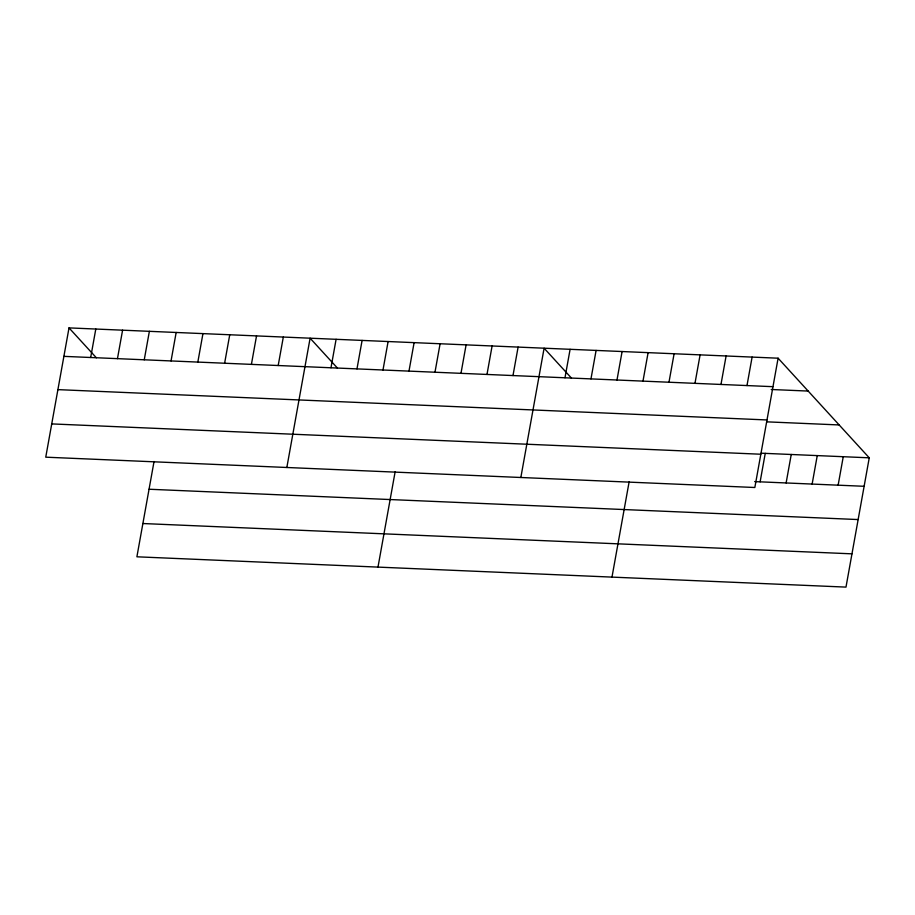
<?xml version="1.0" encoding="UTF-8"?>
<svg xmlns="http://www.w3.org/2000/svg" width="915" height="915" viewBox="0 0 915 915"><rect width="100%" height="100%" fill="white"/><g stroke="black" fill="none" stroke-linecap="round" stroke-linejoin="round"><path stroke-width="1.37" d="M69.014 327.89L45.75 457.18L754.841 487.501L778.105 358.2L69.014 327.89L96.361 357.776M90.677 357.502L95.801 329.034M117.463 358.646L122.587 330.178M144.25 359.801L149.374 331.322M171.048 360.945L176.16 332.465M154.04 461.515L136.895 556.8L845.986 587.11L869.25 457.82L778.105 358.2M197.834 362.088L202.947 333.62M224.621 363.232L229.745 334.764M251.408 364.376L256.532 335.908M278.194 365.52L283.318 337.052M286.841 467.496L310.105 338.195L337.452 368.082M330.978 367.773L336.102 339.305M356.976 368.894L362.1 340.414M382.985 370.003L388.109 341.535M408.982 371.113L414.106 342.645M377.987 567.106L395.131 471.82M434.98 372.222L440.104 343.754M460.977 373.331L466.101 344.863M486.986 374.452L492.098 345.973M512.983 375.562L518.107 347.094M520.841 477.493L544.105 348.203L571.452 378.089M564.978 377.781L570.102 349.313M590.976 378.89L596.1 350.422M616.985 380L622.097 351.532M642.982 381.12L648.106 352.641M611.986 577.102L629.131 481.828M668.979 382.23L674.103 353.762M694.977 383.339L700.101 354.871M720.974 384.449L726.098 355.981M746.983 385.558L752.107 357.09M760.125 481.839L765.249 453.371M786.122 482.948L791.246 454.481M812.131 484.058L817.255 455.59M838.129 485.179L843.253 456.699M63.89 356.358L772.981 386.679M771.231 389.493L808.185 391.071M57.908 389.63L766.987 419.951M766.644 421.838L839.169 424.949M761.143 453.2L869.25 457.82M51.732 423.908L760.823 454.229M754.658 481.61L864.126 486.288M149.053 489.239L858.144 519.56M142.889 523.529L851.968 553.838"/></g></svg>
